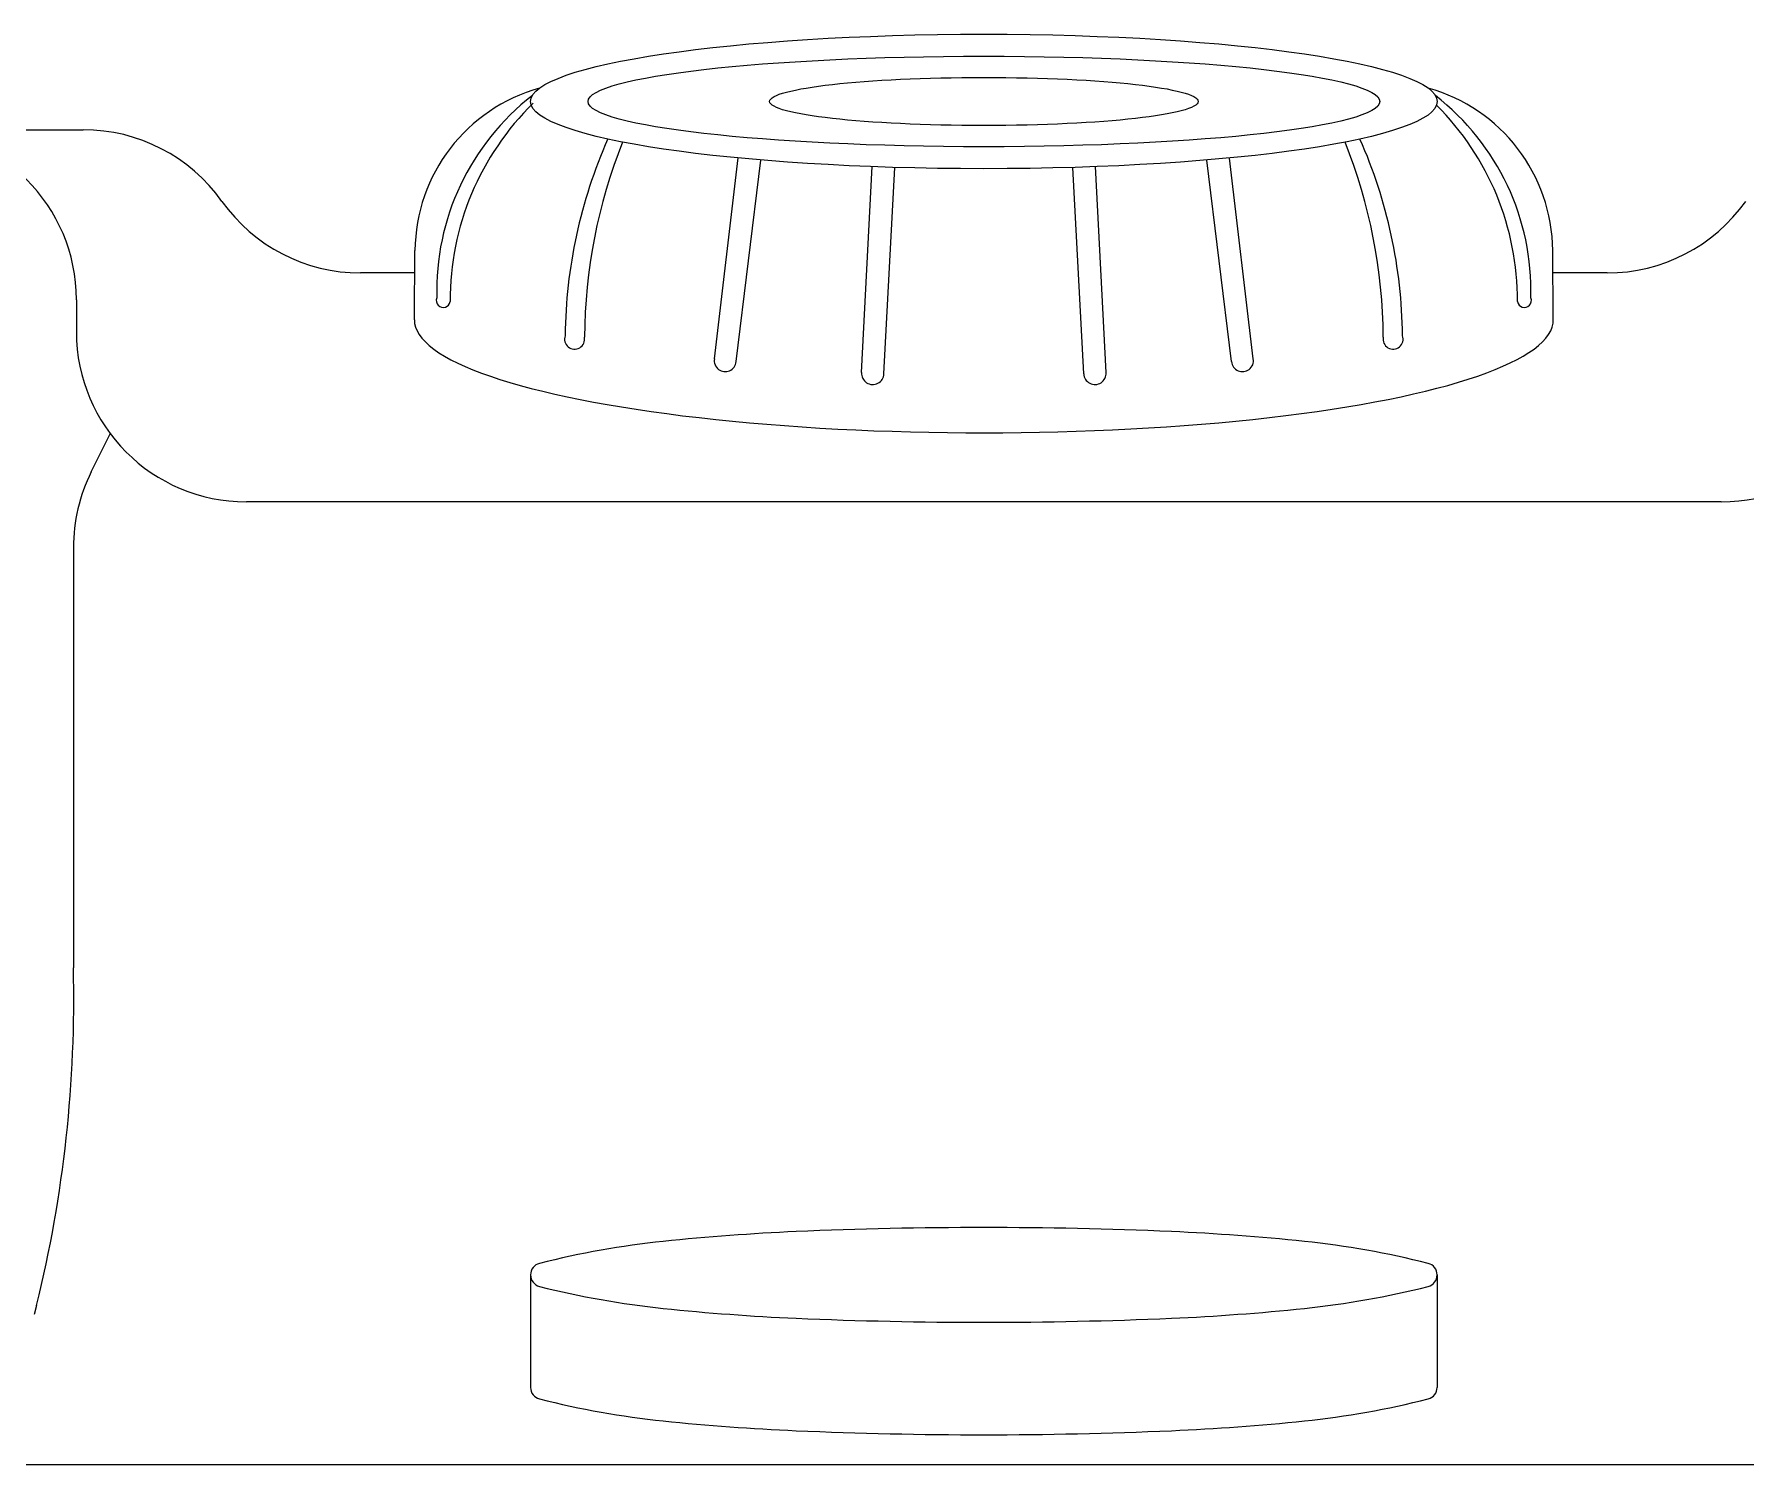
# Model space of a CAD drawing. Header units: millimetres. Extents: x -1227.91 to -1226.11, y 2257.37 to 2258.42.
# Drawn here: x -1226.872 to -1226.731, y 2257.6303 to 2257.7482 of the extents above; entities that cross this region are included whole.
import ezdxf

# ---------------------------------------------------------------- set-up
doc = ezdxf.new("R2010")
doc.units = ezdxf.units.MM
doc.header["$LTSCALE"] = 10
doc.layers.add('jacuzzi', color=1, linetype='Continuous')

msp = doc.modelspace()

# ---------------------------------------------------------------- linework, layer by layer
at = {"layer": 'jacuzzi'}
for p, q in [((-1227.631754519668, 2257.740296961132), (-1226.867954294837, 2257.740296961132)), ((-1226.815980388207, 2257.721420986539), (-1226.814010654005, 2257.73797248476)), ((-1226.81418363539, 2257.721193497098), (-1226.812143978185, 2257.737805171972)), ((-1226.773393887112, 2257.721193497098), (-1226.775433451127, 2257.737804412997)), ((-1226.771597134296, 2257.721420986539), (-1226.773566765527, 2257.737971619504)), ((-1226.803858219617, 2257.720291797198), (-1226.802990192907, 2257.737260004766)), ((-1226.802012777818, 2257.720194103413), (-1226.801121694804, 2257.737196980211)), ((-1226.785564744684, 2257.720194103413), (-1226.786455813463, 2257.737196708586)), ((-1226.783719302886, 2257.720291797198), (-1226.784587311962, 2257.737259660058)), ((-1226.840688795443, 2257.724634671169), (-1226.840638858809, 2257.730356842666)), ((-1226.840688727059, 2257.724634671169), (-1226.840638790425, 2257.730356842666)), ((-1226.746888727059, 2257.724634671169), (-1226.746938663694, 2257.730356842666)), ((-1226.840655022679, 2257.728504646663), (-1226.845122060393, 2257.728504646663)), ((-1226.742455393726, 2257.728504646663), (-1226.746922499824, 2257.728504646663)), ((-1226.86852450337, 2257.726296961132), (-1226.86852450337, 2257.723647969424)), ((-1226.867296424907, 2257.712110890949), (-1226.865729121634, 2257.71525413064)), ((-1226.733052950749, 2257.709647969425), (-1226.854524503369, 2257.709647969425)), ((-1226.868767482485, 2257.705863843501), (-1226.868767482485, 2257.67126241059)), ((-1226.831122060393, 2257.645957060553), (-1226.831122060393, 2257.636691595022)), ((-1226.756455393726, 2257.645957060553), (-1226.756455393726, 2257.636691595022)), ((-1226.871794691831, 2257.643449381021), (-1226.871994940298, 2257.642685221516)), ((-1226.7123409608, 2257.630315271416), (-1227.644260014195, 2257.630315271416))]:
    msp.add_line(p, q, dxfattribs=at)
for centre, radius, start, end in [((-1226.826639323502, 2257.730234671169), 0.01400000000000183, 105.4908648961935, 179.500000000038), ((-1226.760938130616, 2257.730234671169), 0.01400000000000183, 0.4999999999619967, 74.44718064560772), ((-1226.818470797076, 2257.727024634332), 0.02037943362825351, 127.8314211313663, 181.6455678361048), ((-1226.815035062673, 2257.726246429349), 0.02270506436316679, 134.3309302407945, 180.2321146441271), ((-1226.769106725426, 2257.727024634332), 0.02037943362825351, 358.3544321638952, 52.10820052520896), ((-1226.77254245983, 2257.726246429349), 0.02270506436316679, 359.7678853558729, 45.07390580518862), ((-1226.882524503369, 2257.726296961132), 0.01400000000000094, 0, 90), ((-1226.867954294837, 2257.726296961132), 0.01400000000000094, 35.36941110086404, 90), ((-1226.787234744447, 2257.722936088799), 0.04103722673805157, 156.1373309959733, 179.4440408260699), ((-1226.782483217135, 2257.722932262761), 0.04419826365034324, 158.2862808796306, 179.6439510000973), ((-1226.805094305368, 2257.722932262761), 0.04419826365034324, 0.3560489999026951, 21.71139901230439), ((-1226.800342778056, 2257.722936088799), 0.04103722673805157, 0.5559591739300714, 23.85986118343361), ((-1226.845122060393, 2257.742504646662), 0.01400000000000183, 215.3694111008641, 270), ((-1226.742455393726, 2257.742504646662), 0.01400000000000183, 270, 324.630588899136), ((-1226.838308832166, 2257.726227521775), 0.0005735654342381261, 158.3204289766189, 352.6804351489301), ((-1226.749268690336, 2257.726227521775), 0.0005735654342381261, 187.3195648510699, 21.67957102338113), ((-1226.854524503369, 2257.723647969424), 0.01400000000000183, 180, 270), ((-1226.733052950749, 2257.723647969424), 0.01400000000000183, 270, 0), ((-1226.827492778112, 2257.723052895562), 0.0008266268958346211, 160.0987201925802, 10.73855023599691), ((-1226.760084744391, 2257.723052895562), 0.0008266268958346211, 169.2614497640031, 19.90127980741978), ((-1226.815085916558, 2257.721276401318), 0.0009060819035278362, 170.8179506739964, 354.7502375733672), ((-1226.772491605944, 2257.721276401318), 0.0009060819035278362, 185.2497624266328, 9.182049326003604), ((-1226.802936016986, 2257.720233160184), 0.0009240649282550052, 176.3618225494441, 357.577599924629), ((-1226.784641505517, 2257.720233160184), 0.0009240649282550052, 182.422400075371, 3.638177450555864), ((-1226.854767482485, 2257.705863843501), 0.0140000000001661, 153.4979302650832, 180), ((-1226.854767482485, 2257.705863843501), 0.01400000000000183, 153.4979302627515, 180), ((-1226.974450204992, 2257.668693809436), 0.1057139326124918, 346.1843065395636, 1.392290368103936), ((-1226.801431196869, 2257.469280337074), 0.1804137484902895, 92.47919308009736, 95.9673691927521), ((-1226.793788727059, 2257.29276808685), 0.3570913696652488, 90, 92.47919308009736), ((-1226.793788727059, 2257.292768086849), 0.3570913696655273, 87.52080691990263, 90), ((-1226.78614625725, 2257.469280337074), 0.1804137484904971, 84.0326308072479, 87.52080691990263), ((-1226.812655684622, 2257.576662454849), 0.07244658522727411, 95.9673691927521, 104.1631152879099), ((-1226.774921769497, 2257.576662454849), 0.07244658522697485, 75.83688471209005, 84.0326308072479), ((-1226.830142457884, 2257.645957060553), 0.0009796025091867093, 104.1631152879099, 180), ((-1226.757434996235, 2257.645957060553), 0.0009796025091812596, 0, 75.83688471209005), ((-1226.830142457884, 2257.645957060553), 0.0009796025091867774, 180, 255.8368847120901), ((-1226.812655684622, 2257.715251666257), 0.0724465852272934, 255.8368847120901, 264.0326308072479), ((-1226.774921769497, 2257.715251666257), 0.0724465852271317, 275.9673691927521, 284.1631152879099), ((-1226.757434996235, 2257.645957060553), 0.0009796025091810075, 284.1631152879099, 0), ((-1226.801431196869, 2257.822633784031), 0.1804137484900401, 264.0326308072479, 267.5208069199027), ((-1226.78614625725, 2257.822633784031), 0.1804137484898486, 272.4791930800974, 275.9673691927521), ((-1226.793788727059, 2257.999146034256), 0.3570913696646648, 267.5208069199027, 270), ((-1226.793788727059, 2257.999146034255), 0.3570913696645392, 270, 272.4791930800974), ((-1226.830142457884, 2257.636691595022), 0.0009796025091867774, 180, 255.8368847120901), ((-1226.757434996235, 2257.636691595022), 0.0009796025091810075, 284.1631152879099, 0), ((-1226.812655684622, 2257.705986200726), 0.0724465852272934, 255.8368847120901, 264.0326308072479), ((-1226.774921769497, 2257.705986200726), 0.0724465852271317, 275.9673691927521, 284.1631152879099), ((-1226.801431196869, 2257.813368318501), 0.1804137484900401, 264.0326308072479, 267.5208069199027), ((-1226.78614625725, 2257.8133683185), 0.1804137484898486, 272.4791930800974, 275.9673691927521), ((-1226.793788727059, 2257.989880568724), 0.3570913696646648, 267.5208069199027, 270), ((-1226.793788727059, 2257.989880568724), 0.3570913696645392, 270, 272.4791930800974)]:
    msp.add_arc(centre, radius, start, end, dxfattribs=at)
for major_axis, ratio in [((-0.03733333333333821, 9.143727441874944e-18), 0.1484004069373981), ((-0.03260047104915624, 1.99613719921996e-18), 0.1143745729800754), ((-0.01764426274061429, 1.080363813033387e-18), 0.112343880361296)]:
    msp.add_ellipse((-1226.793784185567, 2257.742629202873), major_axis=major_axis, ratio=ratio, dxfattribs=at)
msp.add_ellipse((-1226.793788727059, 2257.724634671169), major_axis=(-0.04690000000000617, 1.148680759885541e-17), ratio=0.1983072682036325, start_param=6.281173958075647, end_param=9.42823915993711, dxfattribs=at)

doc.saveas('drawing.dxf')
